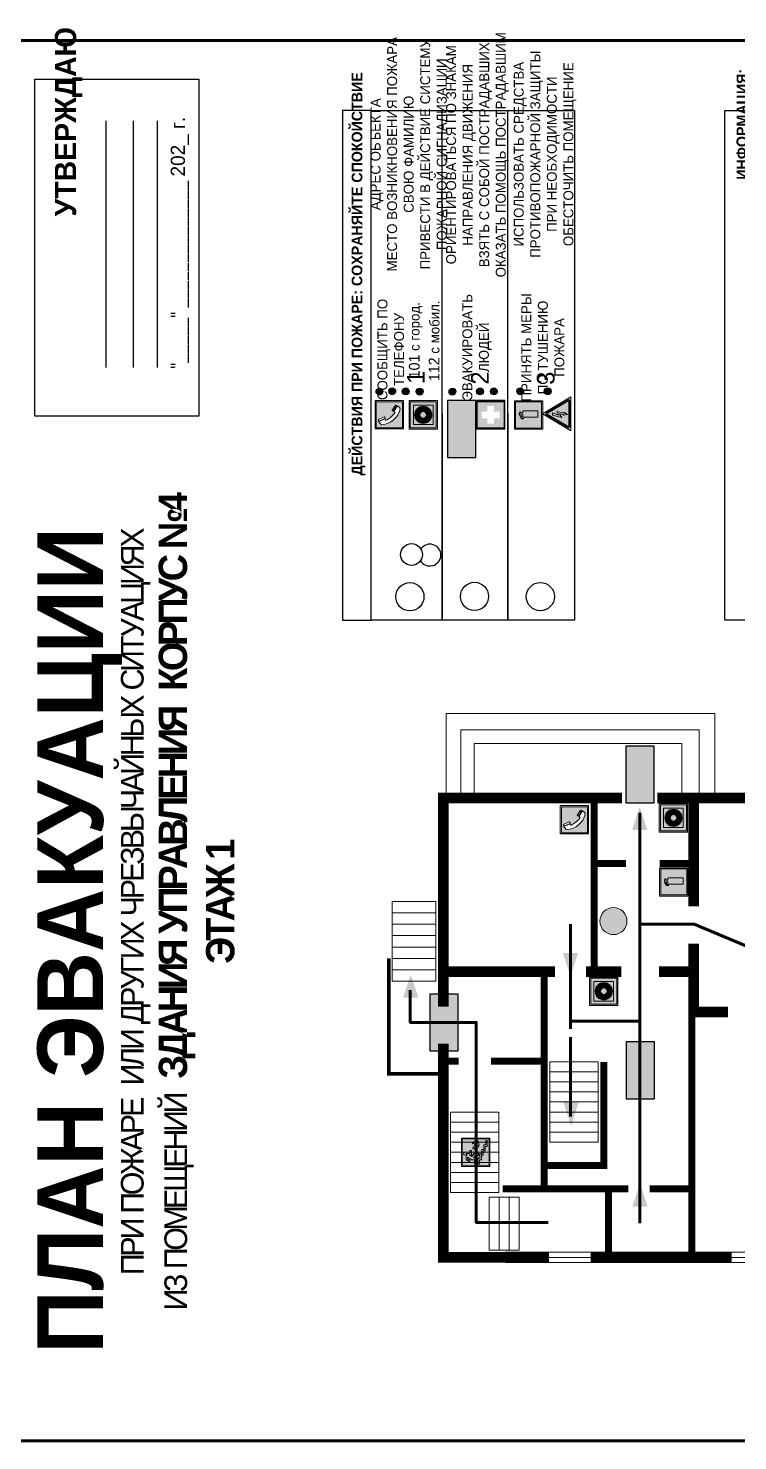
# Model space of a CAD drawing. Header units: millimetres. Extents: x 13810 to 67229, y 12374 to 21950.
# Drawn here: x 19435.1 to 19635.2, y 20266.5 to 20665 of the extents above; entities that cross this region are included whole.
import ezdxf

# ---------------------------------------------------------------- set-up
doc = ezdxf.new("R2010")
doc.units = ezdxf.units.MM
doc.linetypes.add('{ Wide Dash }', pattern=[12, 4, -2, 4, -2])
doc.layers.add('План_Штампы', color=7, linetype='Continuous')
doc.styles.add('обычный', font='arial.ttf')

# ---------------------------------------------------------------- blocks, each defined once
blk = doc.blocks.new('вниз')
at = {"lineweight": 0, "true_color": 0xffffff}
h = blk.add_hatch(color=7, dxfattribs=at)
h.dxf.hatch_style = 1
h.paths.add_polyline_path([(40994.51, -4472.22), (40986.51, -4472.22), (40986.51, -4480.22), (40994.51, -4480.22)])
h.paths.add_polyline_path([(40994.31, -4472.42), (40994.31, -4480.01), (40986.71, -4480.01), (40986.71, -4472.42)], flags=16)
h.paths.add_polyline_path([(40988.43, -4473.53), (40989.43, -4473.53), (40990.19, -4473.96), (40990.19, -4474.6), (40991, -4474.6), (40991, -4475.06), (40989.73, -4475.06), (40989.73, -4474.46), (40989.3, -4475.18), (40990.17, -4475.7), (40990.17, -4477.11), (40989.63, -4477.11), (40989.63, -4476.01), (40988.94, -4475.59), (40988.94, -4476.46), (40988.94, -4476.46), (40987.47, -4476.46), (40987.26, -4476.46), (40987.26, -4475.92), (40988.4, -4475.92), (40988.4, -4475.2), (40989.1, -4473.99), (40988.66, -4473.99), (40988.24, -4474.7), (40987.86, -4474.47), (40988.41, -4473.56)], flags=0)
h.paths.add_polyline_path([(40990.55, -4473.29, -1), (40989.69, -4473.29, -1)], flags=0)
h.paths.add_polyline_path([(40988.85, -4476.89), (40988.85, -4477.43), (40990.1, -4477.43), (40990.1, -4477.99), (40991.34, -4477.99), (40991.34, -4478.54), (40992.59, -4478.54), (40992.59, -4479.09), (40993.83, -4479.09), (40993.83, -4479.52), (40992.17, -4479.52), (40992.17, -4478.97), (40990.91, -4478.97), (40990.91, -4478.41), (40989.68, -4478.41), (40989.68, -4477.86), (40988.43, -4477.86), (40988.43, -4477.31), (40987.6, -4477.31), (40987.18, -4477.31), (40987.18, -4476.89)], flags=0)
h.paths.add_polyline_path([(40991.61, -4475.33), (40993.12, -4476.2), (40992.9, -4475.27), (40993.48, -4475.6), (40993.83, -4476.88), (40992.56, -4477.22), (40991.97, -4476.88), (40992.9, -4476.61), (40991.38, -4475.74), (40991.58, -4475.39)], flags=0)
h.paths.add_polyline_path([(40990.19, -4473.96), (40989.43, -4473.53), (40988.43, -4473.53), (40988.41, -4473.56), (40987.86, -4474.47), (40988.24, -4474.7), (40988.66, -4473.99), (40989.1, -4473.99), (40988.4, -4475.2), (40988.4, -4475.92), (40987.26, -4475.92), (40987.26, -4476.46), (40987.47, -4476.46), (40988.94, -4476.46), (40988.94, -4476.27), (40988.94, -4475.59), (40989.63, -4476.01), (40989.63, -4477.11), (40990.17, -4477.11), (40990.17, -4475.7), (40989.3, -4475.18), (40989.73, -4474.46), (40989.73, -4475.06), (40991, -4475.06), (40991, -4474.6), (40990.19, -4474.6)], flags=0)
h.paths.add_polyline_path([(40990.55, -4473.29, 1), (40989.69, -4473.29, 1)], flags=0)
h.paths.add_polyline_path([(40991.61, -4475.33), (40991.58, -4475.39), (40991.38, -4475.74), (40992.9, -4476.61), (40991.97, -4476.88), (40992.56, -4477.22), (40993.83, -4476.88), (40993.48, -4475.6), (40992.9, -4475.27), (40993.12, -4476.2)], flags=0)
h.paths.add_polyline_path([(40990.1, -4477.43), (40988.85, -4477.43), (40988.85, -4476.89), (40987.18, -4476.89), (40987.18, -4477.31), (40987.6, -4477.31), (40988.43, -4477.31), (40988.43, -4477.86), (40989.68, -4477.86), (40989.68, -4478.41), (40990.91, -4478.41), (40990.91, -4478.97), (40992.17, -4478.97), (40992.17, -4479.52), (40993.83, -4479.52), (40993.83, -4479.09), (40992.59, -4479.09), (40992.59, -4478.54), (40991.34, -4478.54), (40991.34, -4477.99), (40990.1, -4477.99)], flags=0)
at = {"lineweight": 0}
h = blk.add_hatch(color=126, dxfattribs=at)
h.dxf.hatch_style = 1
h.paths.add_polyline_path([(40994.31, -4472.42), (40986.71, -4472.42), (40986.71, -4480.01), (40994.31, -4480.01)])
h.paths.add_polyline_path([(40988.43, -4473.53), (40989.43, -4473.53), (40990.19, -4473.96), (40990.19, -4474.6), (40991, -4474.6), (40991, -4475.06), (40989.73, -4475.06), (40989.73, -4474.46), (40989.3, -4475.18), (40990.17, -4475.7), (40990.17, -4477.11), (40989.63, -4477.11), (40989.63, -4476.01), (40988.94, -4475.59), (40988.94, -4476.46), (40988.94, -4476.46), (40987.47, -4476.46), (40987.26, -4476.46), (40987.26, -4475.92), (40988.4, -4475.92), (40988.4, -4475.2), (40989.1, -4473.99), (40988.66, -4473.99), (40988.24, -4474.7), (40987.86, -4474.47), (40988.41, -4473.56)], flags=16)
h.paths.add_polyline_path([(40990.55, -4473.29, -1), (40989.69, -4473.29, -1)], flags=16)
h.paths.add_polyline_path([(40988.85, -4476.89), (40988.85, -4477.43), (40990.1, -4477.43), (40990.1, -4477.99), (40991.34, -4477.99), (40991.34, -4478.54), (40992.59, -4478.54), (40992.59, -4479.09), (40993.83, -4479.09), (40993.83, -4479.52), (40992.17, -4479.52), (40992.17, -4478.97), (40990.91, -4478.97), (40990.91, -4478.41), (40989.68, -4478.41), (40989.68, -4477.86), (40988.43, -4477.86), (40988.43, -4477.31), (40987.6, -4477.31), (40987.18, -4477.31), (40987.18, -4476.89)], flags=16)
h.paths.add_polyline_path([(40991.61, -4475.33), (40993.12, -4476.2), (40992.9, -4475.27), (40993.48, -4475.6), (40993.83, -4476.88), (40992.56, -4477.22), (40991.97, -4476.88), (40992.9, -4476.61), (40991.38, -4475.74), (40991.58, -4475.39)], flags=16)
at = {"lineweight": 0, "true_color": 0xffffff}
h = blk.add_hatch(color=7, dxfattribs=at)
h.dxf.hatch_style = 1
h.paths.add_polyline_path([(40989.73, -4474.46), (40989.73, -4475.06), (40991, -4475.06), (40991, -4474.6), (40990.19, -4474.6), (40990.19, -4473.96), (40989.43, -4473.53), (40988.43, -4473.53), (40988.41, -4473.56), (40987.86, -4474.47), (40988.24, -4474.7), (40988.66, -4473.99), (40989.1, -4473.99), (40988.4, -4475.2), (40988.4, -4475.92), (40987.26, -4475.92), (40987.26, -4476.46), (40987.47, -4476.46), (40988.94, -4476.46), (40988.94, -4475.59), (40989.63, -4476.01), (40989.63, -4477.11), (40990.17, -4477.11), (40990.17, -4475.7), (40989.3, -4475.18)])
h.paths.add_polyline_path([(40989.69, -4473.29, 1), (40990.55, -4473.29, 1)])
h.paths.add_polyline_path([(40991.61, -4475.33), (40991.58, -4475.39), (40991.38, -4475.74), (40992.9, -4476.61), (40991.97, -4476.88), (40992.56, -4477.22), (40993.83, -4476.88), (40993.48, -4475.6), (40992.9, -4475.27), (40993.12, -4476.2)])
h.paths.add_polyline_path([(40990.1, -4477.43), (40988.85, -4477.43), (40988.85, -4476.89), (40987.18, -4476.89), (40987.18, -4477.31), (40987.6, -4477.31), (40988.43, -4477.31), (40988.43, -4477.86), (40989.68, -4477.86), (40989.68, -4478.41), (40990.91, -4478.41), (40990.91, -4478.97), (40992.17, -4478.97), (40992.17, -4479.52), (40993.83, -4479.52), (40993.83, -4479.09), (40992.59, -4479.09), (40992.59, -4478.54), (40991.34, -4478.54), (40991.34, -4477.99), (40990.1, -4477.99)])
at = {"color": 126, "lineweight": 0}
for points in [[(40986.51, -4472.22), (40994.51, -4472.22), (40994.51, -4480.22), (40986.51, -4480.22)], [(40986.71, -4472.42), (40994.31, -4472.42), (40994.31, -4480.01), (40986.71, -4480.01)]]:
    blk.add_lwpolyline(points, close=True, dxfattribs=at)
for points in [[(40987.47, -4476.46), (40987.26, -4476.46), (40987.26, -4475.92), (40988.4, -4475.92), (40988.4, -4475.2), (40989.1, -4473.99), (40988.66, -4473.99), (40988.24, -4474.7), (40987.86, -4474.47), (40988.41, -4473.56), (40988.43, -4473.53), (40989.43, -4473.53), (40990.19, -4473.96), (40990.19, -4474.6), (40991, -4474.6), (40991, -4475.06), (40989.73, -4475.06), (40989.73, -4474.46), (40989.3, -4475.18), (40990.17, -4475.7), (40990.17, -4477.11), (40989.63, -4477.11), (40989.63, -4476.01), (40988.94, -4475.59), (40988.94, -4476.46)], [(40987.6, -4477.31), (40987.18, -4477.31), (40987.18, -4476.89), (40988.85, -4476.89), (40988.85, -4477.43), (40990.1, -4477.43), (40990.1, -4477.99), (40991.34, -4477.99), (40991.34, -4478.54), (40992.59, -4478.54), (40992.59, -4479.09), (40993.83, -4479.09), (40993.83, -4479.52), (40992.17, -4479.52), (40992.17, -4478.97), (40990.91, -4478.97), (40990.91, -4478.41), (40989.68, -4478.41), (40989.68, -4477.86), (40988.43, -4477.86), (40988.43, -4477.31), (40987.6, -4477.31)], [(40987.47, -4476.46), (40988.94, -4476.46), (40988.94, -4476.27)], [(40991.58, -4475.39), (40991.38, -4475.74), (40992.9, -4476.61), (40991.97, -4476.88), (40992.56, -4477.22), (40993.83, -4476.88), (40993.48, -4475.6), (40992.9, -4475.27), (40993.12, -4476.2), (40991.61, -4475.33), (40991.58, -4475.39)]]:
    blk.add_lwpolyline(points, dxfattribs=at)
blk.add_circle((40990.12, -4473.29), 0.432, dxfattribs=at)
blk = doc.blocks.new('A$C54414219')
at = {"true_color": 0xffffff}
h = blk.add_hatch(color=7, dxfattribs=at)
h.paths.add_polyline_path([(2.39, -9.45), (2.39, -18.3), (11.23, -18.3), (11.23, -9.45)], flags=0)
h.paths.add_polyline_path([(10.71, -13.87, -1), (2.92, -13.87, -1)], flags=0)
h.paths.add_polyline_path([(8.3, -13.87, -1), (5.33, -13.87, -1)], flags=0)
h.paths.add_polyline_path([(0.41, -7.47), (0.41, -20.27), (13.21, -20.27), (13.21, -7.47)])
h.paths.add_polyline_path([(0.92, -19.77), (12.71, -19.77), (12.71, -7.98), (0.92, -7.98)], flags=16)
h.paths.add_polyline_path([(11.23, -9.45), (11.23, -18.3), (2.39, -18.3), (2.39, -9.45)], flags=0)
at = {"lineweight": 5}
h = blk.add_hatch(color=242, dxfattribs=at)
h.paths.add_polyline_path([(12.71, -7.98), (0.92, -7.98), (0.92, -19.77), (12.71, -19.77)])
h.paths.add_polyline_path([(11.23, -18.3), (2.39, -18.3), (2.39, -9.45), (11.23, -9.45)], flags=16)
h.paths.add_polyline_path([(10.71, -13.87, -1), (2.92, -13.87, -1)], flags=0)
h.paths.add_polyline_path([(8.3, -13.87, -1), (5.33, -13.87, -1)], flags=0)
at = {"true_color": 0xffffff}
h = blk.add_hatch(color=7, dxfattribs=at)
h.paths.add_polyline_path([(2.39, -9.45), (2.39, -18.3), (11.23, -18.3), (11.23, -9.45)])
h.paths.add_polyline_path([(10.71, -13.87, -1), (2.92, -13.87, -1)], flags=16)
h.paths.add_polyline_path([(8.3, -13.87, -1), (5.33, -13.87, -1)], flags=0)
at = {"lineweight": 5}
h = blk.add_hatch(color=242, dxfattribs=at)
h.paths.add_polyline_path([(2.92, -13.87, 1), (10.71, -13.87, 1)])
h.paths.add_polyline_path([(8.3, -13.87, -1), (5.33, -13.87, -1)], flags=16)
at = {"color": 242, "lineweight": 5}
for p, q in [((0.41, -20.27), (0.41, -7.47)), ((0.41, -7.47), (13.21, -7.47)), ((0.41, -7.47), (13.21, -7.47)), ((13.21, -20.27), (13.21, -7.47)), ((0.41, -20.27), (13.21, -20.27))]:
    blk.add_line(p, q, dxfattribs=at)
for points in [[(0.92, -7.98), (12.71, -7.98), (12.71, -19.77), (0.92, -19.77)], [(2.39, -9.45), (11.23, -9.45), (11.23, -18.3), (2.39, -18.3)]]:
    blk.add_lwpolyline(points, close=True, dxfattribs=at)
for radius in [3.89, 1.49]:
    blk.add_circle((6.81, -13.87), radius, dxfattribs=at)
blk = doc.blocks.new('A$C7B8C2D5B')
at = {"lineweight": 0}
h = blk.add_hatch(color=5, dxfattribs=at)
h.dxf.hatch_style = 1
h.paths.add_polyline_path([(1.4, -3.02, 1), (-2.11, -3.02, 1)])
at = {"color": 5, "lineweight": 0}
blk.add_circle((-0.36, -3.02), 1.75, dxfattribs=at)
blk = doc.blocks.new('A$C456E1F9C')
at = {"lineweight": 5}
h = blk.add_hatch(color=242, dxfattribs=at)
h.paths.add_polyline_path([(0.51, -1.47), (0.51, -13.26), (12.29, -13.26), (12.29, -1.47)])
h.paths.add_polyline_path([(5.42, -4.95, -0.254479), (4.78, -5.4), (3.52, -2.53, -0.209735), (4.23, -2.4)], flags=16)
h.paths.add_polyline_path([(8.53, -8.6), (10.87, -10.17), (10.54, -10.76), (8.03, -9.13, -0.192251)], flags=16)
h.paths.add_polyline_path([(4.61, -5.49, 0.005518), (3.87, -5.72, 0.128647), (7.49, -10.01, 0.00809), (7.83, -9.33), (10.47, -10.97, -0.16736), (8.99, -12.25, -0.327862), (1.95, -3.95, -0.166952), (3.36, -2.62)], flags=16)
at = {"color": 242, "lineweight": 5}
for p, q in [((0, -13.77), (0, -0.97)), ((12.8, -0.97), (0, -0.97)), ((4.61, -5.49), (3.36, -2.62)), ((3.52, -2.53), (4.78, -5.4)), ((4.23, -2.4), (5.42, -4.95)), ((12.8, -13.77), (12.8, -0.97)), ((7.83, -9.33), (10.47, -10.97)), ((8.03, -9.13), (10.54, -10.76)), ((10.81, -10.12), (8.53, -8.6)), ((10.54, -10.76), (10.8, -10.3)), ((10.8, -10.3), (10.81, -10.12)), ((0, -13.77), (12.8, -13.77))]:
    blk.add_line(p, q, dxfattribs=at)
blk.add_lwpolyline([(0.51, -1.47), (12.29, -1.47), (12.29, -13.26), (0.51, -13.26)], close=True, dxfattribs=at)
for centre, radius, start, end in [((4.59, -5.34), 2.99, 114.28453, 152.19739), ((11.12, -3.31), 9.19, 183.99153, 256.60086), ((4.02, -3.27), 0.891, 76.32839, 123.70924), ((14.98, -39.1), 35.17, 107.14873, 108.41345), ((13.86, -0.94), 11.08, 205.55365, 234.87622), ((4.68, -4.59), 0.824, 276.9621, 334.07228), ((-13.31, 0.8), 23.44, 332.54871, 334.40268), ((8.94, -9.5), 0.989, 114.40924, 157.93883), ((7.87, -9.46), 3, 291.92908, 329.9329)]:
    blk.add_arc(centre, radius, start, end, dxfattribs=at)
blk = doc.blocks.new('A$C32E8229D')
at = {"true_color": 0xffffff}
blk.add_hatch(color=7, dxfattribs=at).paths.add_polyline_path([(0, 0), (0, -8), (16, -8), (16, 0)])
h = blk.add_hatch(color=126)
h.paths.add_polyline_path([(0.2, -0.2), (15.8, -0.2), (15.8, -7.8), (0.2, -7.8)])
h.paths.add_polyline_path([(13.49, -2.05), (12.08, -2.05), (11.37, -2.63, 0.162397), (11.29, -2.84), (11.29, -3.63), (10.35, -3.63), (10.35, -4.05), (11.68, -4.05), (11.68, -3.48), (12.26, -4.28), (11.29, -5.1), (11.29, -6.78), (11.85, -6.78), (11.85, -5.44), (12.8, -4.64), (12.8, -5.94), (14.46, -5.94), (14.46, -5.39), (13.45, -5.39), (13.45, -3.97), (12.46, -2.59), (13.15, -2.59), (13.69, -3.34), (14.18, -3)], flags=16)
h.paths.add_polyline_path([(10.74, -1.82, 1), (11.8, -1.82, 1)], flags=16)
h.paths.add_polyline_path([(9.39, -3.59), (5.99, -3.59), (6.56, -3.03), (5.91, -3.03), (5.1, -3.83), (5.91, -4.64), (6.56, -4.64), (5.99, -4.09), (9.39, -4.09)], flags=16)
h.paths.add_polyline_path([(4.29, -1.08), (1.72, -1.08), (1.72, -6.6), (4.29, -6.6)], flags=16)
at = {"color": 126}
blk.add_lwpolyline([(16, -8), (0, -8), (0, 0), (16, 0)], close=True, dxfattribs=at)
blk = doc.blocks.new('A$C18900ED3')
h = blk.add_hatch(color=126)
h.paths.add_polyline_path([(-0.18, -0.18), (-7.02, -0.18), (-7.02, -7.02), (-0.18, -7.02)])
h.paths.add_polyline_path([(-5.89, -4.46), (-5.89, -2.77), (-4.46, -2.77), (-4.46, -1.31), (-2.77, -1.31), (-2.77, -2.77), (-1.33, -2.77), (-1.33, -4.46), (-2.77, -4.46), (-2.77, -5.89), (-4.46, -5.89), (-4.46, -4.46)], flags=16)
at = {"color": 126}
for p, q in [((-7.2, 0), (-7.2, -7.2)), ((0, 0), (-7.2, 0)), ((0, -7.2), (0, 0)), ((-7.02, -7.02), (-7.02, -0.18)), ((-7.02, -0.18), (-0.18, -0.18)), ((-0.18, -0.18), (-0.18, -7.02)), ((-0.18, -7.02), (-7.02, -7.02)), ((-7.2, -7.2), (0, -7.2))]:
    blk.add_line(p, q, dxfattribs=at)
blk = doc.blocks.new('A$C3AD82952')
at = {"true_color": 0xf5f5ff}
h = blk.add_hatch(color=7, dxfattribs=at)
h.dxf.hatch_style = 1
h.paths.add_polyline_path([(8.21, 8.73, 0.414214), (7.89, 9.05), (7.22, 9.05), (7.22, 9.92), (7.59, 9.92, 1), (7.57, 10.36), (7.22, 10.36), (7.22, 10.6), (6.43, 10.6), (6.43, 10.36), (6.01, 10.36), (4.74, 9.59), (4.74, 8.69), (4.98, 8.73), (4.98, 9.26), (6.12, 9.91), (6.43, 9.91), (6.43, 9.05), (5.76, 9.05, 0.414214), (5.44, 8.73), (5.44, 2.2), (8.21, 2.2)], flags=0)
h.paths.add_polyline_path([(12.8, 12.8), (0, 12.8), (0, 0), (12.8, 0)])
h.paths.add_polyline_path([(0.51, 12.29), (12.29, 12.29), (12.29, 0.51), (0.51, 0.51)], flags=16)
h.paths.add_polyline_path([(4.74, 9.59), (6.01, 10.36), (6.43, 10.36), (6.43, 10.6), (7.22, 10.6), (7.22, 10.36), (7.59, 10.36, -0.94586), (7.59, 9.92), (7.22, 9.92), (7.22, 9.05), (7.89, 9.05, -0.414214), (8.21, 8.73), (8.21, 2.2), (5.44, 2.2), (5.44, 8.73, -0.414214), (5.76, 9.05), (6.43, 9.05), (6.43, 9.91), (6.12, 9.91), (4.98, 9.26), (4.98, 8.73), (4.74, 8.69)], flags=0)
h = blk.add_hatch(color=242)
h.dxf.hatch_style = 1
h.paths.add_polyline_path([(12.29, 12.29), (0.51, 12.29), (0.51, 0.51), (12.29, 0.51)])
h.paths.add_polyline_path([(4.74, 8.69), (4.74, 9.59), (6.01, 10.36), (6.43, 10.36), (6.43, 10.6), (7.22, 10.6), (7.22, 10.36), (7.59, 10.36, -0.94586), (7.59, 9.92), (7.22, 9.92), (7.22, 9.05), (7.89, 9.05, -0.414214), (8.21, 8.73), (8.21, 2.2), (5.44, 2.2), (5.44, 8.73, -0.414214), (5.76, 9.05), (6.43, 9.05), (6.43, 9.91), (6.12, 9.91), (4.98, 9.26), (4.98, 8.73)], flags=16)
h = blk.add_hatch(color=7, dxfattribs=at)
h.dxf.hatch_style = 1
h.paths.add_polyline_path([(8.21, 8.73, 0.414214), (7.89, 9.05), (7.22, 9.05), (7.22, 9.92), (7.59, 9.92, 1), (7.57, 10.36), (7.22, 10.36), (7.22, 10.6), (6.43, 10.6), (6.43, 10.36), (6.01, 10.36), (4.74, 9.59), (4.74, 8.69), (4.98, 8.73), (4.98, 9.26), (6.12, 9.91), (6.43, 9.91), (6.43, 9.05), (5.76, 9.05, 0.414214), (5.44, 8.73), (5.44, 2.2), (8.21, 2.2)])
at = {"color": 242, "lineweight": 5}
for p, q in [((0, 0), (0, 12.8)), ((0, 12.8), (12.8, 12.8)), ((12.8, 0), (12.8, 12.8)), ((6.01, 10.36), (4.74, 9.59)), ((4.74, 9.59), (4.74, 8.69)), ((4.74, 8.69), (4.98, 8.73)), ((4.98, 9.26), (6.12, 9.91)), ((4.98, 8.73), (4.98, 9.26)), ((5.44, 2.2), (5.44, 8.73)), ((5.76, 9.05), (6.43, 9.05)), ((6.01, 10.36), (6.43, 10.36)), ((6.12, 9.91), (6.43, 9.91)), ((7.22, 10.6), (6.43, 10.6)), ((6.43, 10.6), (6.43, 10.36)), ((6.43, 9.91), (6.43, 9.05)), ((7.22, 10.36), (7.22, 10.6)), ((7.59, 10.36), (7.22, 10.36)), ((7.22, 9.05), (7.22, 9.92)), ((7.59, 9.92), (7.22, 9.92)), ((7.89, 9.05), (7.22, 9.05)), ((8.21, 2.2), (8.21, 8.73)), ((0, 0), (12.8, 0)), ((5.44, 2.2), (8.21, 2.2))]:
    blk.add_line(p, q, dxfattribs=at)
blk.add_lwpolyline([(0.51, 12.29), (12.29, 12.29), (12.29, 0.51), (0.51, 0.51)], close=True, dxfattribs=at)
for centre, radius, start, end in [((5.76, 8.73), 0.32, 90, 180), ((7.58, 10.14), 0.223, 273.18746, 86.81254), ((7.89, 8.73), 0.32, 0, 90)]:
    blk.add_arc(centre, radius, start, end, dxfattribs=at)
blk = doc.blocks.new('A$C3E6D3DDE')
at = {"lineweight": 5}
h = blk.add_hatch(color=40, dxfattribs=at)
h.paths.add_polyline_path([(24.1, 1.45), (16.46, -11.35), (31.74, -11.35)])
h.paths.add_polyline_path([(24.09, -0.46), (30.03, -10.41), (18.14, -10.41)], flags=16)
h.paths.add_polyline_path([(24.54, -3.08), (23.41, -6.02), (25.13, -5.01), (24.33, -8.5), (24.82, -8.27), (23.79, -9.86), (23.4, -8.04), (23.8, -8.43), (24.04, -6.29), (22.39, -7.25), (23.44, -3.08)], flags=0)
h = blk.add_hatch(color=256, dxfattribs=at)
h.paths.add_polyline_path([(24.37, 0.03, 0.567511), (23.82, 0.03), (17.59, -10.4, 0.582454), (17.86, -10.88), (30.32, -10.88, 0.582149), (30.6, -10.4)])
h.paths.add_polyline_path([(24.09, -0.46), (18.14, -10.41), (30.03, -10.41)], flags=16)
h.paths.add_polyline_path([(24.54, -3.08), (23.41, -6.02), (25.13, -5.01), (24.33, -8.5), (24.82, -8.27), (23.79, -9.86), (23.4, -8.04), (23.8, -8.43), (24.04, -6.29), (22.39, -7.25), (23.44, -3.08)], flags=0)
h = blk.add_hatch(color=40, dxfattribs=at)
h.paths.add_polyline_path([(24.09, -0.46), (18.14, -10.41), (30.03, -10.41)])
h.paths.add_polyline_path([(24.82, -8.27), (23.79, -9.86), (23.4, -8.04), (23.8, -8.43), (24.04, -6.29), (22.39, -7.25), (23.44, -3.08), (24.54, -3.08), (23.41, -6.02), (25.13, -5.01), (24.33, -8.5)], flags=16)
at = {"color": 40, "lineweight": 5}
for p, q in [((16.46, -11.35), (24.1, 1.45)), ((24.1, 1.45), (31.74, -11.35))]:
    blk.add_line(p, q, dxfattribs=at)
at = {"lineweight": 5}
for p, q in [((17.59, -10.4), (23.82, 0.03)), ((24.37, 0.03), (30.6, -10.4)), ((18.14, -10.41), (24.09, -0.46)), ((23.44, -3.08), (22.39, -7.25)), ((22.39, -7.25), (24.04, -6.29)), ((23.41, -6.02), (24.54, -3.08)), ((25.13, -5.01), (23.41, -6.02)), ((24.54, -3.08), (23.44, -3.08)), ((24.04, -6.29), (23.8, -8.43)), ((24.09, -0.46), (30.03, -10.41)), ((24.33, -8.5), (25.13, -5.01)), ((17.86, -10.88), (30.32, -10.88)), ((18.14, -10.41), (30.03, -10.41)), ((23.8, -8.43), (23.4, -8.04)), ((23.4, -8.04), (23.79, -9.86)), ((23.79, -9.86), (24.82, -8.27)), ((24.82, -8.27), (24.33, -8.5))]:
    blk.add_line(p, q, dxfattribs=at)
at = {"color": 50, "lineweight": 5}
blk.add_line((31.74, -11.35), (16.46, -11.35), dxfattribs=at)
blk = doc.blocks.new('A$C7B4425F7')
at = {"true_color": 0xffffff}
blk.add_hatch(color=7, dxfattribs=at).paths.add_polyline_path([(0, 0), (-16, 0), (-16, -8), (0, -8)])
h = blk.add_hatch(color=126)
h.paths.add_polyline_path([(-0.2, -0.2), (-15.8, -0.2), (-15.8, -7.8), (-0.2, -7.8)])
h.paths.add_polyline_path([(-11.76, -2.03), (-11.76, -3.66), (-11.17, -3.66, -0.568275), (-11.17, -6.18), (-12.58, -6.18), (-12.58, -2.03)], flags=16)
h.paths.add_polyline_path([(-13.33, -4.12, -0.495768), (-13.59, -6.18), (-15.03, -6.18), (-15.03, -2.03), (-13.59, -2.03, -0.487973)], flags=16)
h.paths.add_polyline_path([(-10.25, -2.03), (-9.48, -2.03), (-9.48, -6.18), (-10.25, -6.18)], flags=16)
h.paths.add_polyline_path([(-13.84, -3.69), (-14.24, -3.69), (-14.24, -3.03), (-13.9, -3.03, -0.692621)], flags=0)
h.paths.add_polyline_path([(-9.15, -2.03), (-8.4, -2.03), (-8.04, -3.07), (-7.68, -2.03), (-6.93, -2.03), (-7.64, -4.1), (-6.93, -6.18), (-7.68, -6.18), (-8.04, -5.14), (-8.4, -6.18), (-9.15, -6.18), (-8.44, -4.1)], flags=16)
h.paths.add_polyline_path([(-11.76, -4.46), (-11.42, -4.46, -0.692621), (-11.36, -5.12), (-11.76, -5.12)], flags=0)
h.paths.add_polyline_path([(-13.9, -5.2), (-14.24, -5.2), (-14.24, -4.55), (-13.84, -4.55, -0.708038)], flags=0)
edge = h.paths.add_edge_path(flags=16)
edge.add_ellipse((-5.51, -4.08), major_axis=(0, 2.05), ratio=0.586184, start_angle=0, end_angle=360)
edge = h.paths.add_edge_path(flags=0)
edge.add_ellipse((-5.51, -4.08), major_axis=(0, 1.14), ratio=0.454828, start_angle=0, end_angle=360)
h.paths.add_polyline_path([(-4.13, -4.96, 0.377264), (-3.48, -4.52, 0.0555), (-3.16, -2.03), (-1.66, -2.03), (-1.66, -4.96), (-0.96, -4.96), (-0.96, -7.01), (-1.75, -7.01), (-1.75, -6.18), (-3.3, -6.18), (-3.3, -7.02), (-4.13, -7.02)], flags=16)
h.paths.add_polyline_path([(-2.73, -2.91), (-2.28, -2.91), (-2.28, -4.96), (-3.05, -4.96, 0.079136)], flags=0)
at = {"color": 126}
blk.add_lwpolyline([(-16, -8), (0, -8), (0, 0), (-16, 0)], close=True, dxfattribs=at)

msp = doc.modelspace()

# ---------------------------------------------------------------- hatches: boundary and pattern name
h = msp.add_hatch(color=256)
h.dxf.hatch_style = 1
h.paths.add_polyline_path([(19534.16, 20561.53, 1), (19534.16, 20563.46, 1)])
h = msp.add_hatch(color=256)
h.dxf.hatch_style = 1
h.paths.add_polyline_path([(19537.75, 20561.63, 1), (19537.75, 20563.57, 1)])
h = msp.add_hatch(color=256)
h.dxf.hatch_style = 1
h.paths.add_polyline_path([(19541.56, 20561.6, 1), (19541.56, 20563.53, 1)])
h = msp.add_hatch(color=256)
h.dxf.hatch_style = 1
h.paths.add_polyline_path([(19545.48, 20561.51, 1), (19545.48, 20563.44, 1)])
h = msp.add_hatch(color=256)
h.dxf.hatch_style = 1
h.paths.add_polyline_path([(19554.75, 20561.53, 1), (19554.75, 20563.46, 1)])
h = msp.add_hatch(color=256)
h.dxf.hatch_style = 1
h.paths.add_polyline_path([(19562.53, 20561.57, 1), (19562.53, 20563.5, 1)])
h = msp.add_hatch(color=256)
h.dxf.hatch_style = 1
h.paths.add_polyline_path([(19566.43, 20561.56, 1), (19566.43, 20563.49, 1)])
h = msp.add_hatch(color=256)
h.dxf.hatch_style = 1
h.paths.add_polyline_path([(19573.86, 20561.62, 1), (19573.86, 20563.55, 1)])
h = msp.add_hatch(color=256)
h.dxf.hatch_style = 1
h.paths.add_polyline_path([(19581.62, 20561.62, 1), (19581.62, 20563.55, 1)])

# ---------------------------------------------------------------- linework, layer by layer
at = {"color": 2, "lineweight": 100}
msp.add_lwpolyline([(19420.36, 20661.52), (20020.36, 20661.52), (20020.36, 20266.52), (19420.36, 20266.52)], close=True, dxfattribs=at)
for points in [[(19436.99, 20555.58), (19436.99, 20650.58), (19483.19, 20650.58), (19483.19, 20555.58)], [(19531.81, 20497.99), (19531.81, 20641.75), (19523.76, 20641.75), (19523.76, 20497.99)], [(19531.81, 20497.99), (19531.81, 20641.75), (19589.21, 20641.75), (19589.21, 20497.99)]]:
    msp.add_lwpolyline(points, close=True)
for points in [[(19551.8, 20556.4), (19551.8, 20497.99), (19551.8, 20641.75)], [(19570.38, 20556.4), (19570.38, 20497.99), (19570.38, 20641.75)], [(19457.04, 20569.33), (19457.04, 20638.86)], [(19464.8, 20569.33), (19464.8, 20638.86)], [(19471.59, 20569.33), (19471.59, 20638.86)]]:
    msp.add_lwpolyline(points)
at = {"color": 0}
msp.add_lwpolyline([(19631.61, 20497.99), (19631.61, 20641.75), (19697.06, 20641.75), (19697.06, 20497.99)], close=True, dxfattribs=at)
at = {"lineweight": 0}
for points in [[(19628.74, 20448.83), (19628.74, 20471.72), (19552.95, 20471.72), (19552.95, 20449.07)], [(19624.32, 20448.25), (19624.32, 20467.07), (19557.13, 20467.07), (19557.13, 20448.02)], [(19619.45, 20448.18), (19619.45, 20463.22), (19560.85, 20463.22), (19560.85, 20448.25)], [(19869.16, 20318.26), (19569.62, 20318.26)], [(19870.26, 20319.74), (19569.72, 20319.74)], [(19869.57, 20316.81), (19569.67, 20316.81)]]:
    msp.add_lwpolyline(points, dxfattribs=at)
for points, const_width in [([(19552.14, 20388.93), (19552.14, 20447.82), (19602.58, 20447.82)], 3), ([(19594.7, 20447.82), (19594.7, 20399.52)], 2), ([(19612.56, 20447.82), (19641.56, 20447.82)], 3), ([(19622.76, 20447.82), (19622.76, 20417.29)], 3), ([(19594.7, 20429.35), (19603.69, 20429.35)], 2), ([(19622.76, 20429.35), (19613.21, 20429.35)], 2), ([(19632.43, 20387.49), (19622.76, 20387.49), (19622.76, 20406.77)], 3), ([(19536.79, 20402.57), (19536.79, 20370.05), (19550.77, 20370.05)], 1), ([(19552.14, 20398.87), (19583.68, 20398.87)], 3), ([(19580.59, 20398.87), (19580.59, 20337.59)], 2), ([(19602.39, 20398.87), (19592.41, 20398.87)], 3), ([(19622.23, 20397.84), (19622.23, 20318.86), (19622.23, 20337.59), (19610.33, 20337.59)], 2), ([(19622.76, 20398.87), (19613.03, 20398.87)], 3), ([(19581.97, 20318.26), (19552.14, 20318.26), (19552.14, 20378.5)], 3), ([(19552.14, 20373.57), (19556.45, 20373.57)], 2), ([(19580.59, 20373.57), (19565.63, 20373.57)], 2), ([(19580.59, 20344.19), (19597.41, 20344.19), (19597.41, 20373.4)], 2), ([(19604.33, 20337.59), (19568.88, 20337.59)], 2), ([(19598.76, 20337.59), (19598.76, 20318.86)], 2), ([(19633.53, 20318.26), (19593.76, 20318.26)], 3)]:
    msp.add_lwpolyline(points, dxfattribs=dict(at, const_width=const_width))
at = {"color": 126, "lineweight": 100, "true_color": 0x008754}
for points in [[(19637.52, 20406.15), (19622.9, 20412.22), (19607.6, 20412.22), (19607.6, 20443.69)], [(19588.06, 20412.22), (19588.06, 20384.87), (19607.6, 20384.87)], [(19607.6, 20412.22), (19607.6, 20327.91)], [(19581.75, 20328.09), (19561.43, 20328.09), (19561.43, 20384.55), (19542.83, 20384.55), (19542.83, 20393.59)], [(19588.06, 20377.17), (19588.06, 20358.01)]]:
    msp.add_lwpolyline(points, dxfattribs=at)
at = {"lineweight": 0}
for points in [[(19550.08, 20418.67), (19537.74, 20418.67), (19537.74, 20415.45), (19550.08, 20415.45)], [(19550.08, 20415.45), (19537.74, 20415.45), (19537.74, 20412.23), (19550.08, 20412.23)], [(19550.08, 20412.23), (19537.74, 20412.23), (19537.74, 20409.01), (19550.08, 20409.01)], [(19550.08, 20409.01), (19537.74, 20409.01), (19537.74, 20405.79), (19550.08, 20405.79)], [(19550.08, 20405.79), (19537.74, 20405.79), (19537.74, 20402.57), (19550.08, 20402.57)], [(19550.08, 20402.57), (19537.74, 20402.57), (19537.74, 20399.35), (19550.08, 20399.35)], [(19550.08, 20399.35), (19537.74, 20399.35), (19537.74, 20396.13), (19550.08, 20396.13)], [(19595.83, 20373.4), (19582.16, 20373.4), (19582.16, 20370.57), (19595.83, 20370.57)], [(19595.83, 20370.57), (19582.16, 20370.57), (19582.16, 20367.75), (19595.83, 20367.75)], [(19595.83, 20367.75), (19582.16, 20367.75), (19582.16, 20364.92), (19595.83, 20364.92)], [(19595.83, 20364.92), (19582.16, 20364.92), (19582.16, 20362.09), (19595.83, 20362.09)], [(19595.83, 20362.09), (19582.16, 20362.09), (19582.16, 20359.26), (19595.83, 20359.26)], [(19567.84, 20359.2), (19554.17, 20359.2), (19554.17, 20356.37), (19567.84, 20356.37)], [(19595.83, 20359.26), (19582.16, 20359.26), (19582.16, 20356.43), (19595.83, 20356.43)], [(19567.84, 20356.37), (19554.17, 20356.37), (19554.17, 20353.54), (19567.84, 20353.54)], [(19595.83, 20356.43), (19582.16, 20356.43), (19582.16, 20353.6), (19595.83, 20353.6)], [(19567.84, 20353.54), (19554.17, 20353.54), (19554.17, 20350.71), (19567.84, 20350.71)], [(19567.84, 20350.71), (19554.17, 20350.71), (19554.17, 20347.89), (19567.84, 20347.89)], [(19595.83, 20353.6), (19582.16, 20353.6), (19582.16, 20350.77), (19595.83, 20350.77)], [(19567.84, 20347.89), (19554.17, 20347.89), (19554.17, 20345.06), (19567.84, 20345.06)], [(19567.84, 20345.06), (19554.17, 20345.06), (19554.17, 20342.23), (19567.84, 20342.23)], [(19567.84, 20342.23), (19554.17, 20342.23), (19554.17, 20339.4), (19567.84, 20339.4)], [(19567.84, 20339.4), (19554.17, 20339.4), (19554.17, 20336.57), (19567.84, 20336.57)], [(19565.11, 20335.28), (19565.11, 20320.25), (19567.94, 20320.25), (19567.94, 20335.28)], [(19567.94, 20335.28), (19567.94, 20320.25), (19570.77, 20320.25), (19570.77, 20335.28)], [(19570.77, 20335.28), (19570.77, 20320.25), (19573.6, 20320.25), (19573.6, 20335.28)]]:
    msp.add_lwpolyline(points, close=True, dxfattribs=at)
at = {"color": 126, "linetype": '{ Wide Dash }', "lineweight": 100, "true_color": 0x008754}
for points in [[(19588.06, 20384.87), (19588.06, 20382.69)], [(19588.06, 20380.34), (19588.06, 20377.17)]]:
    msp.add_lwpolyline(points, dxfattribs=at)
for centre, radius in [((19534.16, 20562.5), 0.966), ((19537.75, 20562.6), 0.966), ((19541.56, 20562.56), 0.966), ((19545.48, 20562.48), 0.966), ((19554.75, 20562.49), 0.966), ((19562.53, 20562.53), 0.966), ((19566.43, 20562.52), 0.966), ((19573.86, 20562.58), 0.966), ((19581.62, 20562.59), 0.966), ((19543.2, 20516.52), 3.08), ((19542.73, 20504.61), 3.98), ((19560.96, 20504.71), 3.98), ((19579.53, 20504.64), 3.98)]:
    msp.add_circle(centre, radius)
msp.add_arc((19548.4, 20516.37), 3.08, 210.7434, 145.8808)
at = {"layer": 'План_Штампы', "color": 126, "true_color": 0x008754}
for points in [[(19609.71, 20438.81), (19605.42, 20438.82), (19607.55, 20445.41)], [(19585.88, 20404.09), (19590.17, 20404.08), (19588.05, 20397.5)], [(19545.14, 20391.52), (19540.85, 20391.53), (19542.98, 20398.11)], [(19586.05, 20361.95), (19590.34, 20361.94), (19588.22, 20355.35)], [(19609.8, 20332.59), (19605.51, 20332.6), (19607.64, 20339.19)]]:
    msp.add_solid(points, dxfattribs=at)

# ---------------------------------------------------------------- block references
for name, p, xscale, yscale, zscale, rotation in [('A$C456E1F9C', (19532.34, 20551.94), 0.625, 0.625, 0.625, 89.99999999999999), ('A$C54414219', (19537.83, 20551.68), 0.625, 0.625, 0.625, 89.99999999999999), ('A$C18900ED3', (19561.48, 20559.94), 1.111111111007631, 1.111111111007631, 1.111111111007631, 89.99999999999999), ('A$C3AD82952', (19580.21, 20551.89), 0.625, 0.625, 0.625, 89.99999999999999), ('A$C3E6D3DDE', (19581.02, 20541.18), 0.625, 0.625, 0.625, 89.99999999999999), ('A$C456E1F9C', (19584.55, 20437.7), 0.625, 0.625, 0.625, 89.99999999999999), ('A$C54414219', (19621.33, 20433.58), 0.625, 0.625, 0.625, 180), ('A$C3AD82952', (19621.15, 20420.18), 0.625, 0.625, 0.625, 89.99999999999999), ('A$C7B8C2D5B', (19599.37, 20406.53), 2.177419353276491, 2.177419353276491, 2.177419353276491, 180), ('A$C54414219', (19601.68, 20384.65), 0.625, 0.625, 0.625, 180)]:
    msp.add_blockref(name, p, dxfattribs=dict(xscale=xscale, yscale=yscale, zscale=zscale, rotation=rotation))
at = {"xscale": -1, "rotation": 90}
for p in [(19553.33, 20559.94), (19603.75, 20379.01)]:
    msp.add_blockref('A$C32E8229D', p, dxfattribs=at)
at = {"color": 126, "true_color": 0x008754, "rotation": 89.99999999999999}
msp.add_blockref('вниз', (15085.04, -20642.62), dxfattribs=at)
at = {"layer": 'План_Штампы', "rotation": 89.99999999999999}
for p in [(19603.64, 20462.46), (19548.38, 20392.54)]:
    msp.add_blockref('A$C7B4425F7', p, dxfattribs=at)

# ---------------------------------------------------------------- texts
at = {"lineweight": 0, "rotation": 90, "style": 'обычный'}
for s, insert, char_height, width, attachment_point in [('\\pi-18,l18,t18;{\\fProxima Nova Rg|b1|i0|c204|p2;УТВЕРЖДАЮ\\H1.1997x; }', (19446.46, 20638.61), 6, 126.6484, 5), ('\\pi-8.4,l8.4,t8.4;{\\fProxima Nova Rg|b0|i0|c204|p2;АДРЕС ОБЪЕКТА\\PМЕСТО ВОЗНИКНОВЕНИЯ ПОЖАРА \\PСВОЮ ФАМИЛИЮ\\PПРИВЕСТИ В ДЕЙСТВИЕ СИСТЕМУ \\PПОЖАРНОЙ СИГНАЛИЗАЦИИ}', (19542.79, 20629.44), 2.8, 126.6484, 5), ('\\pi-8.4,l8.4,t8.4;{\\fProxima Nova Rg|b0|i0|c204|p2;ОРИЕНТИРОВАТЬСЯ ПО ЗНАКАМ \\PНАПРАВЛЕНИЯ ДВИЖЕНИЯ\\PВЗЯТЬ С СОБОЙ ПОСТРАДАВШИХ\\PОКАЗАТЬ ПОМОЩЬ ПОСТРАДАВШИМ}', (19561.77, 20629.3), 2.8, 126.6484, 5), ('\\pi-8.4,l8.4,t8.4;{\\fProxima Nova Rg|b0|i0|c204|p2;ИСПОЛЬЗОВАТЬ СРЕДСТВА \\PПРОТИВОПОЖАРНОЙ ЗАЩИТЫ \\PПРИ НЕОБХОДИМОСТИ \\PОБЕСТОЧИТЬ ПОМЕЩЕНИЕ}', (19580.84, 20629.46), 2.8, 126.6484, 5), ('{\\fProxima Nova Rg|b1|i0|c204|p2;ИНФОРМАЦИЯ:\\H1.1997x; }', (19636.8, 20637.89), 3, 175.1736, 5), ('{\\fProxima Nova Rg|b1|i0|c204|p2;ДЕЙСТВИЯ ПРИ ПОЖАРЕ: СОХРАНЯЙТЕ СПОКОЙСТВИЕ\\H1.6644x; }', (19528.25, 20595.7), 3, 175.1736, 5), ('{\\fArial Narrow|b0|i0|c204|p34;"_____" ______________ \\fProxima Nova Rg|b0|i0|c204|p2;202_ г. }', (19477.87, 20604.48), 4, 78.6503, 5), ('{\\fProxima Nova Rg|b0|i0|c204|p2;ЭВАКУИРОВАТЬ \\PЛЮДЕЙ}', (19561.68, 20574.98), 2.8, 126.6484, 5), ('{\\fProxima Nova Rg|b0|i0|c204|p2;ПРИНЯТЬ МЕРЫ \\PПО ТУШЕНИЮ \\PПОЖАРА}', (19580.25, 20574.94), 2.8, 126.6484, 5), ('{\\fProxima Nova Rg|b0|i0|c204|p2;СООБЩИТЬ ПО \\PТЕЛЕФОНУ}', (19537.35, 20574.37), 2.8, 126.6484, 5), ('{\\fProxima Nova Rg|b0|i0|c204|p2;\\H1.0714x;101\\H0.93333x; с город.\\H1.3416x; }', (19544.39, 20576.97), 2.8, 126.6484, 5), ('{\\fProxima Nova Rg|b0|i0|c204|p2;\\H1.0714x;112\\H0.93333x; с мобил.\\H1.3416x; }', (19549.59, 20576.83), 2.8, 126.6484, 5), ('{\\fProxima Nova Rg|b0|i0|c204|p2;1\\H1.1667x; }', (19544.42, 20566.47), 5, 126.6484, 5), ('{\\fProxima Nova Rg|b0|i0|c204|p2;2\\H1.1967x; }', (19562.5, 20566.32), 5, 126.6484, 5), ('{\\fProxima Nova Rg|b0|i0|c204|p2;3\\H1.1967x; }', (19581.08, 20566.26), 5, 126.6484, 5), ('{\\fProxima Nova Rg|b1|i0|c204|p2;ПЛАН ЭВАКУАЦИИ}', (19437.68, 20291.17), 18.5, 444.5011, 1)]:
    msp.add_mtext(s, dxfattribs=dict(at, insert=insert, char_height=char_height, width=width, attachment_point=attachment_point))
at = {"color": 0, "lineweight": 0, "insert": (19466.62, 20418.26), "char_height": 8, "width": 449.2158, "attachment_point": 5, "rotation": 90, "style": 'обычный'}
msp.add_mtext('{\\fArial Black|b1|i0|c204|p34;\\H2x;\\T0.85;  \\fArial Narrow|b0|i0|c204|p34;\\H0.8x;\\W0.9;\\P\\fProxima Nova Rg|b0|i0|c204|p2;\\H0.5x;\\W1;\\C256;ПРИ ПОЖАРЕ  ИЛИ ДРУГИХ ЧРЕЗВЫЧАЙНЫХ СИТУАЦИЯХ  \\PИЗ ПОМЕЩЕНИЙ \\fProxima Nova Rg|b1|i0|c204|p2;\\H1.25x; ЗДАНИЯ УПРАВЛЕНИЯ \\fProxima Nova Rg|b1|i0|c0|p2; \\fProxima Nova Rg|b1|i0|c204|p2;КОРПУС №4   \\fProxima Nova Rg|b1|i0|c0|p2;\\P\\fProxima Nova Rg|b1|i0|c204|p2;ЭТАЖ \\fProxima Nova Rg|b1|i0|c0|p2;1}', dxfattribs=at)

doc.saveas('drawing.dxf')
